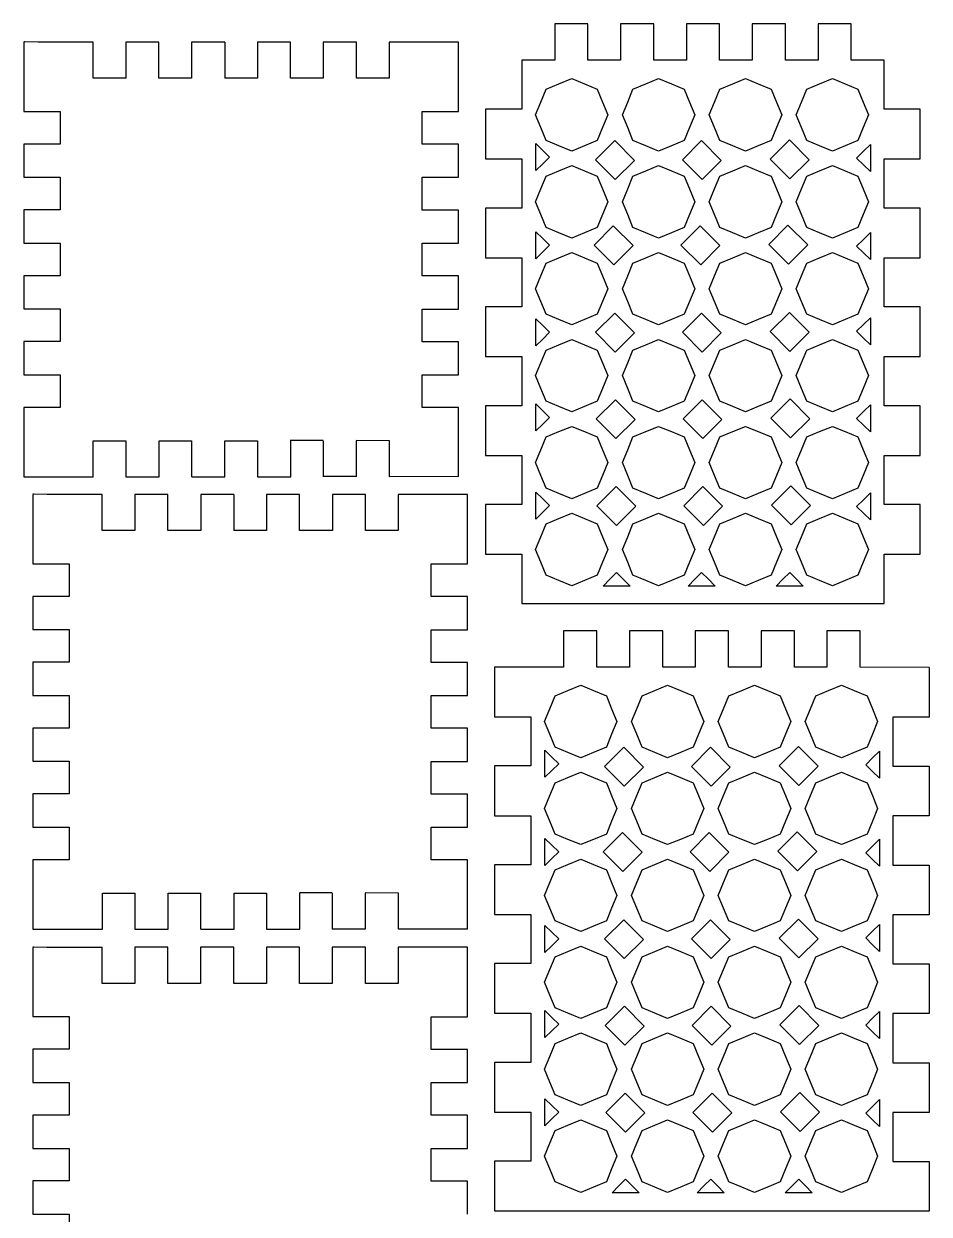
# Model space of a CAD drawing. Extents: x -454 to -135, y -116 to 302.
# Drawn here: x -293.7 to -134.9, y 92.9 to 301.6 of the extents above; entities that cross this region are included whole.
import ezdxf

# ---------------------------------------------------------------- set-up
doc = ezdxf.new("R2010")
doc.units = 0
doc.layers.add('LAYER_1', color=7, linetype='CONTINUOUS')

msp = doc.modelspace()

# ---------------------------------------------------------------- linework, layer by layer
at = {"layer": 'LAYER_1', "color": 5}
for points in [[(-212.743, 286.639), (-212.743, 277.9268), (-206.3676, 277.9268), (-206.3676, 269.3162), (-212.743, 269.3162), (-212.743, 260.604), (-206.3676, 260.604), (-206.3676, 251.9934), (-212.743, 251.9934), (-212.743, 243.2812), (-206.3676, 243.2812), (-206.3676, 234.6706), (-212.743, 234.6706), (-212.743, 225.9584), (-206.3676, 225.9584), (-206.3676, 217.3478), (-212.743, 217.3478), (-212.743, 208.6356), (-206.3676, 208.6356), (-206.3676, 199.9742), (-142.8422, 199.9742), (-142.8422, 208.6356), (-136.4922, 208.6356), (-136.4922, 217.3478), (-142.8422, 217.3478), (-142.8422, 225.9584), (-136.4922, 225.9584), (-136.4922, 234.6706), (-142.8422, 234.6706), (-142.8422, 243.2812), (-136.4922, 243.2812), (-136.4922, 251.9934), (-142.8422, 251.9934), (-142.8422, 260.604), (-136.4922, 260.604), (-136.4922, 269.3162), (-142.8422, 269.3162), (-142.8422, 277.9268), (-136.4922, 277.9268), (-136.4922, 286.639), (-142.8422, 286.639), (-142.8422, 295.275), (-148.608, 295.275), (-148.608, 301.625), (-154.4246, 301.625), (-154.4246, 295.275), (-160.1396, 295.275), (-160.1396, 301.625), (-165.9816, 301.625), (-165.9816, 295.275), (-171.6966, 295.275), (-171.6966, 301.625), (-177.5132, 301.625), (-177.5132, 295.275), (-183.2282, 295.275), (-183.2282, 301.625), (-189.0702, 301.625), (-189.0702, 295.275), (-194.7852, 295.275), (-194.7852, 301.625), (-200.6018, 301.625), (-200.6018, 295.275), (-206.3676, 295.275), (-206.3676, 286.639), (-212.743, 286.639)], [(-293.6875, 298.3826), (-293.6875, 286.2668)], [(-281.5465, 292.0834), (-281.5465, 298.4334)], [(-275.8315, 298.4334), (-275.8315, 292.0834)], [(-270.0149, 298.4334), (-275.8315, 298.4334)], [(-270.0149, 292.0834), (-270.0149, 298.4334)], [(-264.2745, 298.4334), (-264.2745, 292.0834)], [(-258.4579, 298.4334), (-264.2745, 298.4334)], [(-258.4831, 298.4334), (-258.4831, 292.0834)], [(-252.7429, 298.4334), (-252.7429, 292.0834)], [(-246.9263, 298.4334), (-252.7429, 298.4334)], [(-246.9263, 292.0834), (-246.9263, 298.4334)], [(-241.1859, 298.4334), (-241.1859, 292.0834)], [(-235.3693, 298.4334), (-241.1859, 298.4334)], [(-235.3693, 292.0834), (-235.3693, 298.4334)], [(-229.6543, 298.4334), (-229.6543, 292.0834)], [(-217.4877, 298.4334), (-229.6543, 298.4334)], [(-217.4877, 286.2414), (-217.4877, 298.4334)], [(-275.8315, 292.0834), (-281.5465, 292.0834)], [(-264.2745, 292.0834), (-270.0149, 292.0834)], [(-252.7429, 292.0834), (-258.4579, 292.0834)], [(-241.1859, 292.0834), (-246.9263, 292.0834)], [(-229.6543, 292.0834), (-235.3693, 292.0834)], [(-293.6875, 286.2668), (-287.3375, 286.2668)], [(-287.3375, 286.2668), (-287.3375, 280.5518)], [(-223.8377, 286.2414), (-217.4877, 286.2414)], [(-223.8377, 280.5264), (-223.8377, 286.2414)], [(-293.6875, 280.5518), (-293.6875, 274.7352)], [(-287.3375, 280.5518), (-293.6875, 280.5518)], [(-217.4877, 280.5264), (-223.8377, 280.5264)], [(-217.4877, 274.7098), (-217.4877, 280.5264)], [(-293.6875, 274.7352), (-287.3375, 274.7352)], [(-287.3375, 274.7352), (-287.3375, 268.9948)], [(-223.8377, 274.7098), (-217.4877, 274.7098)], [(-223.8377, 268.9694), (-223.8377, 274.7098)], [(-293.6875, 268.9948), (-293.6875, 263.1782)], [(-287.3375, 268.9948), (-293.6875, 268.9948)], [(-217.4877, 268.9694), (-223.8377, 268.9694)], [(-217.4877, 263.1528), (-217.4877, 268.9694)], [(-293.6875, 263.1782), (-287.3375, 263.1782)], [(-287.3375, 263.1782), (-287.3375, 257.4632)], [(-223.8377, 263.1528), (-217.4877, 263.1528)], [(-223.8377, 257.4378), (-223.8377, 263.1528)], [(-293.6875, 257.4632), (-293.6875, 251.6466)], [(-287.3375, 257.4632), (-293.6875, 257.4632)], [(-217.4877, 257.4378), (-223.8377, 257.4378)], [(-217.4877, 251.6212), (-217.4877, 257.4378)], [(-293.6875, 251.6466), (-287.3375, 251.6466)], [(-287.3375, 251.6466), (-287.3375, 245.9062)], [(-223.8377, 251.6212), (-217.4877, 251.6212)], [(-223.8377, 245.8808), (-223.8377, 251.6212)], [(-293.6875, 245.9062), (-293.6875, 240.0896)], [(-287.3375, 245.9062), (-293.6875, 245.9062)], [(-217.4877, 245.8808), (-223.8377, 245.8808)], [(-217.4877, 240.0642), (-217.4877, 245.8808)], [(-293.6875, 240.0896), (-287.3375, 240.0896)], [(-287.3375, 240.0896), (-287.3375, 234.3746)], [(-223.8377, 240.0642), (-217.4877, 240.0642)], [(-223.8377, 234.3492), (-223.8377, 240.0642)], [(-293.6875, 234.3746), (-293.6875, 222.1826)], [(-287.3375, 234.3746), (-293.6875, 234.3746)], [(-217.4877, 234.3492), (-223.8377, 234.3492)], [(-217.4877, 222.2334), (-217.4877, 234.3492)], [(-281.5209, 222.1826), (-281.5209, 228.5326)], [(-281.5209, 228.5326), (-275.8059, 228.5326)], [(-275.8059, 228.5326), (-275.8059, 222.1826)], [(-269.9893, 228.5326), (-264.2489, 228.5326)], [(-269.9893, 222.1826), (-269.9893, 228.5326)], [(-264.2237, 222.1826), (-264.2237, 228.5326)], [(-258.4323, 228.5326), (-252.7173, 228.5326)], [(-258.4323, 222.1826), (-258.4323, 228.5326)], [(-252.6921, 222.1826), (-252.6921, 228.5326)], [(-246.9007, 222.1826), (-246.9007, 228.5326)], [(-241.1351, 222.1826), (-241.1351, 228.5326)], [(-217.4877, 222.2334), (-229.6035, 222.1826), (-229.6035, 228.5326), (-235.4467, 228.5834)], [(-235.4201, 228.5326), (-235.4201, 222.1826)], [(-293.6875, 222.1826), (-281.5209, 222.1826)], [(-275.8059, 222.1826), (-269.9893, 222.1826)], [(-264.2489, 222.1826), (-258.4323, 222.1826)], [(-252.7173, 222.1826), (-246.9007, 222.1826)], [(-292.1, 219.0752), (-292.1, 206.9594)], [(-279.959, 212.776), (-279.959, 219.126)], [(-274.244, 219.126), (-274.244, 212.776)], [(-268.4274, 219.126), (-274.244, 219.126)], [(-268.4274, 212.776), (-268.4274, 219.126)], [(-262.687, 219.126), (-262.687, 212.776)], [(-256.8704, 219.126), (-262.687, 219.126)], [(-256.8956, 219.126), (-256.8956, 212.776)], [(-251.1554, 219.126), (-251.1554, 212.776)], [(-245.3388, 219.126), (-251.1554, 219.126)], [(-245.3388, 212.776), (-245.3388, 219.126)], [(-239.5984, 219.126), (-239.5984, 212.776)], [(-233.7818, 219.126), (-239.5984, 219.126)], [(-233.7818, 212.776), (-233.7818, 219.126)], [(-228.0668, 219.126), (-228.0668, 212.776)], [(-215.9002, 219.126), (-228.0668, 219.126)], [(-215.9002, 206.934), (-215.9002, 219.126)], [(-274.244, 212.776), (-279.959, 212.776)], [(-262.687, 212.776), (-268.4274, 212.776)], [(-251.1554, 212.776), (-256.8704, 212.776)], [(-239.5984, 212.776), (-245.3388, 212.776)], [(-228.0668, 212.776), (-233.7818, 212.776)], [(-292.1, 206.9594), (-285.75, 206.9594)], [(-285.75, 206.9594), (-285.75, 201.2444)], [(-222.2502, 206.934), (-215.9002, 206.934)], [(-222.2502, 201.219), (-222.2502, 206.934)], [(-292.1, 201.2444), (-292.1, 195.4278)], [(-285.75, 201.2444), (-292.1, 201.2444)], [(-215.9002, 201.219), (-222.2502, 201.219)], [(-215.9002, 195.4024), (-215.9002, 201.219)], [(-292.1, 195.4278), (-285.75, 195.4278)], [(-285.75, 195.4278), (-285.75, 189.6874)], [(-222.2502, 195.4024), (-215.9002, 195.4024)], [(-222.2502, 189.662), (-222.2502, 195.4024)], [(-199.042, 195.1806), (-199.042, 188.8306)], [(-193.2254, 195.1806), (-199.042, 195.1806)], [(-193.2254, 188.8306), (-193.2254, 195.1806)], [(-187.5104, 195.1806), (-187.5104, 188.8306)], [(-181.6684, 195.1806), (-187.5104, 195.1806)], [(-181.6684, 188.8306), (-181.6684, 195.1806)], [(-175.9534, 195.1806), (-175.9534, 188.8306)], [(-170.1368, 195.1806), (-175.9534, 195.1806)], [(-170.1368, 188.8306), (-170.1368, 195.1806)], [(-164.4218, 195.1806), (-164.4218, 188.8306)], [(-158.5798, 195.1806), (-164.4218, 195.1806)], [(-158.5798, 188.8306), (-158.5798, 195.1806)], [(-152.8648, 195.1806), (-152.8648, 188.8306)], [(-147.0482, 195.1806), (-152.8648, 195.1806)], [(-147.0482, 188.8306), (-147.0482, 195.1806)], [(-292.1, 189.6874), (-292.1, 183.8708)], [(-285.75, 189.6874), (-292.1, 189.6874)], [(-215.9002, 189.662), (-222.2502, 189.662)], [(-215.9002, 183.8454), (-215.9002, 189.662)], [(-199.042, 188.8306), (-211.1832, 188.8306)], [(-211.1832, 188.8306), (-211.1832, 180.1184)], [(-187.5104, 188.8306), (-193.2254, 188.8306)], [(-175.9534, 188.8306), (-181.6684, 188.8306)], [(-164.4218, 188.8306), (-170.1368, 188.8306)], [(-152.8648, 188.8306), (-158.5798, 188.8306)], [(-134.9324, 188.7798), (-147.0482, 188.8306)], [(-134.9326, 188.7796), (-134.9326, 180.0674)], [(-292.1, 183.8708), (-285.75, 183.8708)], [(-285.75, 183.8708), (-285.75, 178.1558)], [(-222.2502, 183.8454), (-215.9002, 183.8454)], [(-222.2502, 178.1304), (-222.2502, 183.8454)], [(-211.1832, 180.1184), (-204.8078, 180.1184)], [(-204.8078, 180.1184), (-204.8078, 171.5078)], [(-141.308, 180.0674), (-141.308, 171.4568)], [(-134.9326, 180.0674), (-141.308, 180.0674)], [(-292.1, 178.1558), (-292.1, 172.3392)], [(-285.75, 178.1558), (-292.1, 178.1558)], [(-215.9002, 178.1304), (-222.2502, 178.1304)], [(-215.9002, 172.3138), (-215.9002, 178.1304)], [(-292.1, 172.3392), (-285.75, 172.3392)], [(-285.75, 172.3392), (-285.75, 166.5988)], [(-222.2502, 172.3138), (-215.9002, 172.3138)], [(-222.2502, 166.5734), (-222.2502, 172.3138)], [(-211.1832, 171.5078), (-211.1832, 162.7956)], [(-204.8078, 171.5078), (-211.1832, 171.5078)], [(-141.308, 171.4568), (-134.9326, 171.4568)], [(-134.9326, 171.4568), (-134.9326, 162.7446)], [(-292.1, 166.5988), (-292.1, 160.7822)], [(-285.75, 166.5988), (-292.1, 166.5988)], [(-215.9002, 166.5734), (-222.2502, 166.5734)], [(-215.9002, 160.7568), (-215.9002, 166.5734)], [(-211.1832, 162.7956), (-204.8078, 162.7956)], [(-204.8078, 162.7956), (-204.8078, 154.185)], [(-292.1, 160.7822), (-285.75, 160.7822)], [(-285.75, 160.7822), (-285.75, 155.0672)], [(-222.2502, 160.7568), (-215.9002, 160.7568)], [(-222.2502, 155.0418), (-222.2502, 160.7568)], [(-141.308, 162.7446), (-141.308, 154.134)], [(-134.9326, 162.7446), (-141.308, 162.7446)], [(-292.1, 155.0672), (-292.1, 142.8752)], [(-285.75, 155.0672), (-292.1, 155.0672)], [(-215.9002, 155.0418), (-222.2502, 155.0418)], [(-215.9002, 142.926), (-215.9002, 155.0418)], [(-211.1832, 154.185), (-211.1832, 145.4728)], [(-204.8078, 154.185), (-211.1832, 154.185)], [(-141.308, 154.134), (-134.9326, 154.134)], [(-134.9326, 154.134), (-134.9326, 145.4218)], [(-279.9334, 142.8752), (-279.9334, 149.2252)], [(-279.9334, 149.2252), (-274.2184, 149.2252)], [(-274.2184, 149.2252), (-274.2184, 142.8752)], [(-268.4018, 149.2252), (-262.6614, 149.2252)], [(-268.4018, 142.8752), (-268.4018, 149.2252)], [(-262.6362, 142.8752), (-262.6362, 149.2252)], [(-256.8448, 149.2252), (-251.1298, 149.2252)], [(-256.8448, 142.8752), (-256.8448, 149.2252)], [(-251.1046, 142.8752), (-251.1046, 149.2252)], [(-245.3132, 142.8752), (-245.3132, 149.2252)], [(-239.5476, 142.8752), (-239.5476, 149.2252)], [(-215.9002, 142.926), (-228.016, 142.8752), (-228.016, 149.2252), (-233.8592, 149.276)], [(-233.8326, 149.2252), (-233.8326, 142.8752)], [(-211.1832, 145.4728), (-204.8078, 145.4728)], [(-204.8078, 145.4728), (-204.8078, 136.8622)], [(-141.308, 145.4218), (-141.308, 136.8112)], [(-134.9326, 145.4218), (-141.308, 145.4218)], [(-292.1, 142.8752), (-279.9334, 142.8752)], [(-274.2184, 142.8752), (-268.4018, 142.8752)], [(-262.6614, 142.8752), (-256.8448, 142.8752)], [(-251.1298, 142.8752), (-245.3132, 142.8752)], [(-292.1152, 139.677), (-292.1152, 127.5612)], [(-279.9742, 133.3778), (-279.9742, 139.7278)], [(-274.2592, 139.7278), (-274.2592, 133.3778)], [(-268.4426, 139.7278), (-274.2592, 139.7278)], [(-268.4426, 133.3778), (-268.4426, 139.7278)], [(-262.7022, 139.7278), (-262.7022, 133.3778)], [(-256.8856, 139.7278), (-262.7022, 139.7278)], [(-256.9108, 139.7278), (-256.9108, 133.3778)], [(-251.1706, 139.7278), (-251.1706, 133.3778)], [(-245.354, 139.7278), (-251.1706, 139.7278)], [(-245.354, 133.3778), (-245.354, 139.7278)], [(-239.6136, 139.7278), (-239.6136, 133.3778)], [(-233.797, 139.7278), (-239.6136, 139.7278)], [(-233.797, 133.3778), (-233.797, 139.7278)], [(-228.082, 139.7278), (-228.082, 133.3778)], [(-215.9154, 139.7278), (-228.082, 139.7278)], [(-215.9154, 127.5358), (-215.9154, 139.7278)], [(-211.1832, 136.8622), (-211.1832, 128.15)], [(-204.8078, 136.8622), (-211.1832, 136.8622)], [(-141.308, 136.8112), (-134.9326, 136.8112)], [(-134.9326, 136.8112), (-134.9326, 128.099)], [(-274.2592, 133.3778), (-279.9742, 133.3778)], [(-262.7022, 133.3778), (-268.4426, 133.3778)], [(-251.1706, 133.3778), (-256.8856, 133.3778)], [(-239.6136, 133.3778), (-245.354, 133.3778)], [(-228.082, 133.3778), (-233.797, 133.3778)], [(-292.1152, 127.5612), (-285.7652, 127.5612)], [(-285.7652, 127.5612), (-285.7652, 121.8462)], [(-222.2654, 127.5358), (-215.9154, 127.5358)], [(-222.2654, 121.8208), (-222.2654, 127.5358)], [(-211.1832, 128.15), (-204.8078, 128.15)], [(-204.8078, 128.15), (-204.8078, 119.5394)], [(-141.308, 128.099), (-141.308, 119.4884)], [(-134.9326, 128.099), (-141.308, 128.099)], [(-292.1152, 121.8462), (-292.1152, 116.0296)], [(-285.7652, 121.8462), (-292.1152, 121.8462)], [(-215.9154, 121.8208), (-222.2654, 121.8208)], [(-215.9154, 116.0042), (-215.9154, 121.8208)], [(-211.1832, 119.5394), (-211.1832, 110.8272)], [(-204.8078, 119.5394), (-211.1832, 119.5394)], [(-141.308, 119.4884), (-134.9326, 119.4884)], [(-134.9326, 119.4884), (-134.9326, 110.7762)], [(-292.1152, 116.0296), (-285.7652, 116.0296)], [(-285.7652, 116.0296), (-285.7652, 110.2892)], [(-222.2654, 116.0042), (-215.9154, 116.0042)], [(-222.2654, 110.2638), (-222.2654, 116.0042)], [(-211.1832, 110.8272), (-204.8078, 110.8272)], [(-204.8078, 110.8272), (-204.8078, 102.2166)], [(-141.308, 110.7762), (-141.308, 102.1656)], [(-134.9326, 110.7762), (-141.308, 110.7762)], [(-292.1152, 110.2892), (-292.1152, 104.4726)], [(-285.7652, 110.2892), (-292.1152, 110.2892)], [(-215.9154, 110.2638), (-222.2654, 110.2638)], [(-215.9154, 104.4472), (-215.9154, 110.2638)], [(-292.1152, 104.4726), (-285.7652, 104.4726)], [(-285.7652, 104.4726), (-285.7652, 98.7576)], [(-222.2654, 104.4472), (-215.9154, 104.4472)], [(-222.2654, 98.7322), (-222.2654, 104.4472)], [(-211.1832, 102.2166), (-211.1832, 93.5298)], [(-204.8078, 102.2166), (-211.1832, 102.2166)], [(-141.308, 102.1656), (-134.9326, 102.1656)], [(-134.9326, 102.1656), (-134.9326, 93.4788)], [(-292.1152, 98.7576), (-292.1152, 92.941)], [(-285.7652, 98.7576), (-292.1152, 98.7576)], [(-215.9154, 98.7322), (-222.2654, 98.7322)], [(-215.9154, 92.9156), (-215.9154, 98.7322)], [(-292.1152, 92.941), (-285.7652, 92.941)], [(-285.7652, 92.941), (-285.7652, 87.2006)], [(-211.1832, 93.5298), (-134.9324, 93.5298)]]:
    msp.add_lwpolyline(points, dxfattribs=at)
at = {"layer": 'LAYER_1', "color": 250}
for points in [[(-281.5425, 298.4021), (-291.2183, 298.4021), (-293.5175, 298.45), (-293.7091, 298.45)], [(-241.1935, 228.5593), (-246.9758, 228.5593)], [(-235.4112, 222.2315), (-241.1935, 222.2315)], [(-279.955, 219.0947), (-289.6308, 219.0947), (-291.93, 219.1426), (-292.1216, 219.1426)], [(-239.606, 149.2519), (-245.3883, 149.2519)], [(-233.8237, 142.9241), (-239.606, 142.9241)], [(-279.9702, 139.6965), (-289.646, 139.6965), (-291.9452, 139.7444), (-292.1368, 139.7444)]]:
    msp.add_lwpolyline(points, dxfattribs=at)
for points in [[(-197.6292, 292.0122), (-195.3841, 291.0823), (-193.1391, 290.1523), (-192.2091, 287.9073), (-191.2792, 285.6622), (-192.2091, 283.4171), (-193.1391, 281.1721), (-195.3841, 280.2421), (-197.6292, 279.3122), (-199.8743, 280.2421), (-202.1193, 281.1721), (-203.0493, 283.4171), (-203.9792, 285.6622), (-203.0493, 287.9073), (-202.1193, 290.1523), (-199.8743, 291.0823), (-197.6292, 292.0122)], [(-182.3892, 292.0122), (-180.1441, 291.0823), (-177.8991, 290.1523), (-176.9691, 287.9073), (-176.0392, 285.6622), (-176.9691, 283.4171), (-177.8991, 281.1721), (-180.1441, 280.2421), (-182.3892, 279.3122), (-184.6343, 280.2421), (-186.8793, 281.1721), (-187.8093, 283.4171), (-188.7392, 285.6622), (-187.8093, 287.9073), (-186.8793, 290.1523), (-184.6343, 291.0823), (-182.3892, 292.0122)], [(-167.1492, 292.0122), (-164.9041, 291.0823), (-162.6591, 290.1523), (-161.7291, 287.9073), (-160.7992, 285.6622), (-161.7291, 283.4171), (-162.6591, 281.1721), (-164.9041, 280.2421), (-167.1492, 279.3122), (-169.3943, 280.2421), (-171.6393, 281.1721), (-172.5693, 283.4171), (-173.4992, 285.6622), (-172.5693, 287.9073), (-171.6393, 290.1523), (-169.3943, 291.0823), (-167.1492, 292.0122)], [(-151.9092, 292.0122), (-149.6641, 291.0823), (-147.4191, 290.1523), (-146.4891, 287.9073), (-145.5592, 285.6622), (-146.4891, 283.4171), (-147.4191, 281.1721), (-149.6641, 280.2421), (-151.9092, 279.3122), (-154.1543, 280.2421), (-156.3993, 281.1721), (-157.3293, 283.4171), (-158.2592, 285.6622), (-157.3293, 287.9073), (-156.3993, 290.1523), (-154.1543, 291.0823), (-151.9092, 292.0122)], [(-201.4956, 278.2491), (-202.7008, 277.0662), (-203.9061, 275.8832), (-203.9061, 278.2491), (-203.9061, 280.615), (-202.7008, 279.432), (-201.4956, 278.2491)], [(-193.4577, 277.7711), (-190.0901, 281.1387), (-186.6362, 277.6849), (-190.0038, 274.3173), (-193.4577, 277.7711)], [(-178.2207, 277.7711), (-174.8531, 281.1387), (-171.3992, 277.6849), (-174.7668, 274.3173), (-178.2207, 277.7711)], [(-162.8237, 277.8906), (-159.4561, 281.2582), (-156.0022, 277.8044), (-159.3698, 274.4368), (-162.8237, 277.8906)], [(-147.661, 278.0884), (-146.4558, 279.2713), (-145.2505, 280.4543), (-145.2505, 278.0884), (-145.2505, 275.7225), (-146.4558, 276.9055), (-147.661, 278.0884)], [(-197.6292, 276.7722), (-195.3841, 275.8423), (-193.1391, 274.9123), (-192.2091, 272.6673), (-191.2792, 270.4222), (-192.2091, 268.1771), (-193.1391, 265.9321), (-195.3841, 265.0021), (-197.6292, 264.0722), (-199.8743, 265.0021), (-202.1193, 265.9321), (-203.0493, 268.1771), (-203.9792, 270.4222), (-203.0493, 272.6673), (-202.1193, 274.9123), (-199.8743, 275.8423), (-197.6292, 276.7722)], [(-182.3892, 276.7722), (-180.1441, 275.8423), (-177.8991, 274.9123), (-176.9691, 272.6673), (-176.0392, 270.4222), (-176.9691, 268.1771), (-177.8991, 265.9321), (-180.1441, 265.0021), (-182.3892, 264.0722), (-184.6343, 265.0021), (-186.8793, 265.9321), (-187.8093, 268.1771), (-188.7392, 270.4222), (-187.8093, 272.6673), (-186.8793, 274.9123), (-184.6343, 275.8423), (-182.3892, 276.7722)], [(-167.1492, 276.7722), (-164.9041, 275.8423), (-162.6591, 274.9123), (-161.7291, 272.6673), (-160.7992, 270.4222), (-161.7291, 268.1771), (-162.6591, 265.9321), (-164.9041, 265.0021), (-167.1492, 264.0722), (-169.3943, 265.0021), (-171.6393, 265.9321), (-172.5693, 268.1771), (-173.4992, 270.4222), (-172.5693, 272.6673), (-171.6393, 274.9123), (-169.3943, 275.8423), (-167.1492, 276.7722)], [(-151.9092, 276.7722), (-149.6641, 275.8423), (-147.4191, 274.9123), (-146.4891, 272.6673), (-145.5592, 270.4222), (-146.4891, 268.1771), (-147.4191, 265.9321), (-149.6641, 265.0021), (-151.9092, 264.0722), (-154.1543, 265.0021), (-156.3993, 265.9321), (-157.3293, 268.1771), (-158.2592, 270.4222), (-157.3293, 272.6673), (-156.3993, 274.9123), (-154.1543, 275.8423), (-151.9092, 276.7722)], [(-201.4956, 262.8063), (-202.7008, 261.6234), (-203.9061, 260.4404), (-203.9061, 262.8063), (-203.9061, 265.1722), (-202.7008, 263.9892), (-201.4956, 262.8063)], [(-193.6967, 262.8336), (-190.3291, 266.2012), (-186.8752, 262.7474), (-190.2428, 259.3798), (-193.6967, 262.8336)], [(-178.4597, 262.8336), (-175.0921, 266.2012), (-171.6382, 262.7474), (-175.0058, 259.3798), (-178.4597, 262.8336)], [(-163.0627, 262.9531), (-159.6951, 266.3207), (-156.2412, 262.8669), (-159.6088, 259.4993), (-163.0627, 262.9531)], [(-147.661, 262.6456), (-146.4558, 263.8285), (-145.2505, 265.0115), (-145.2505, 262.6456), (-145.2505, 260.2797), (-146.4558, 261.4627), (-147.661, 262.6456)], [(-197.6292, 261.5322), (-195.3841, 260.6023), (-193.1391, 259.6723), (-192.2091, 257.4273), (-191.2792, 255.1822), (-192.2091, 252.9371), (-193.1391, 250.6921), (-195.3841, 249.7621), (-197.6292, 248.8322), (-199.8743, 249.7621), (-202.1193, 250.6921), (-203.0493, 252.9371), (-203.9792, 255.1822), (-203.0493, 257.4273), (-202.1193, 259.6723), (-199.8743, 260.6023), (-197.6292, 261.5322)], [(-182.3892, 261.5322), (-180.1441, 260.6023), (-177.8991, 259.6723), (-176.9691, 257.4273), (-176.0392, 255.1822), (-176.9691, 252.9371), (-177.8991, 250.6921), (-180.1441, 249.7621), (-182.3892, 248.8322), (-184.6343, 249.7621), (-186.8793, 250.6921), (-187.8093, 252.9371), (-188.7392, 255.1822), (-187.8093, 257.4273), (-186.8793, 259.6723), (-184.6343, 260.6023), (-182.3892, 261.5322)], [(-167.1492, 261.5322), (-164.9041, 260.6023), (-162.6591, 259.6723), (-161.7291, 257.4273), (-160.7992, 255.1822), (-161.7291, 252.9371), (-162.6591, 250.6921), (-164.9041, 249.7621), (-167.1492, 248.8322), (-169.3943, 249.7621), (-171.6393, 250.6921), (-172.5693, 252.9371), (-173.4992, 255.1822), (-172.5693, 257.4273), (-171.6393, 259.6723), (-169.3943, 260.6023), (-167.1492, 261.5322)], [(-151.9092, 261.5322), (-149.6641, 260.6023), (-147.4191, 259.6723), (-146.4891, 257.4273), (-145.5592, 255.1822), (-146.4891, 252.9371), (-147.4191, 250.6921), (-149.6641, 249.7621), (-151.9092, 248.8322), (-154.1543, 249.7621), (-156.3993, 250.6921), (-157.3293, 252.9371), (-158.2592, 255.1822), (-157.3293, 257.4273), (-156.3993, 259.6723), (-154.1543, 260.6023), (-151.9092, 261.5322)], [(-193.4577, 247.5376), (-190.0901, 250.9052), (-186.6362, 247.4514), (-190.0038, 244.0838), (-193.4577, 247.5376)], [(-178.2207, 247.5376), (-174.8531, 250.9052), (-171.3992, 247.4514), (-174.7668, 244.0838), (-178.2207, 247.5376)], [(-162.8237, 247.6571), (-159.4561, 251.0247), (-156.0022, 247.5709), (-159.3698, 244.2033), (-162.8237, 247.6571)], [(-201.4956, 247.5398), (-202.7008, 246.3569), (-203.9061, 245.1739), (-203.9061, 247.5398), (-203.9061, 249.9057), (-202.7008, 248.7227), (-201.4956, 247.5398)], [(-147.661, 247.7161), (-146.4558, 248.899), (-145.2505, 250.082), (-145.2505, 247.7161), (-145.2505, 245.3502), (-146.4558, 246.5332), (-147.661, 247.7161)], [(-197.6292, 246.2922), (-195.3841, 245.3623), (-193.1391, 244.4323), (-192.2091, 242.1873), (-191.2792, 239.9422), (-192.2091, 237.6971), (-193.1391, 235.4521), (-195.3841, 234.5221), (-197.6292, 233.5922), (-199.8743, 234.5221), (-202.1193, 235.4521), (-203.0493, 237.6971), (-203.9792, 239.9422), (-203.0493, 242.1873), (-202.1193, 244.4323), (-199.8743, 245.3623), (-197.6292, 246.2922)], [(-182.3892, 246.2922), (-180.1441, 245.3623), (-177.8991, 244.4323), (-176.9691, 242.1873), (-176.0392, 239.9422), (-176.9691, 237.6971), (-177.8991, 235.4521), (-180.1441, 234.5221), (-182.3892, 233.5922), (-184.6343, 234.5221), (-186.8793, 235.4521), (-187.8093, 237.6971), (-188.7392, 239.9422), (-187.8093, 242.1873), (-186.8793, 244.4323), (-184.6343, 245.3623), (-182.3892, 246.2922)], [(-167.1492, 246.2922), (-164.9041, 245.3623), (-162.6591, 244.4323), (-161.7291, 242.1873), (-160.7992, 239.9422), (-161.7291, 237.6971), (-162.6591, 235.4521), (-164.9041, 234.5221), (-167.1492, 233.5922), (-169.3943, 234.5221), (-171.6393, 235.4521), (-172.5693, 237.6971), (-173.4992, 239.9422), (-172.5693, 242.1873), (-171.6393, 244.4323), (-169.3943, 245.3623), (-167.1492, 246.2922)], [(-151.9092, 246.2922), (-149.6641, 245.3623), (-147.4191, 244.4323), (-146.4891, 242.1873), (-145.5592, 239.9422), (-146.4891, 237.6971), (-147.4191, 235.4521), (-149.6641, 234.5221), (-151.9092, 233.5922), (-154.1543, 234.5221), (-156.3993, 235.4521), (-157.3293, 237.6971), (-158.2592, 239.9422), (-157.3293, 242.1873), (-156.3993, 244.4323), (-154.1543, 245.3623), (-151.9092, 246.2922)], [(-162.7042, 232.4806), (-159.3366, 235.8482), (-155.8827, 232.3944), (-159.2503, 229.0268), (-162.7042, 232.4806)], [(-201.4956, 232.6103), (-202.7008, 231.4274), (-203.9061, 230.2444), (-203.9061, 232.6103), (-203.9061, 234.9762), (-202.7008, 233.7932), (-201.4956, 232.6103)], [(-193.3382, 232.3611), (-189.9706, 235.7287), (-186.5167, 232.2749), (-189.8843, 228.9073), (-193.3382, 232.3611)], [(-178.1012, 232.3611), (-174.7336, 235.7287), (-171.2797, 232.2749), (-174.6473, 228.9073), (-178.1012, 232.3611)], [(-147.661, 232.4496), (-146.4558, 233.6325), (-145.2505, 234.8155), (-145.2505, 232.4496), (-145.2505, 230.0837), (-146.4558, 231.2667), (-147.661, 232.4496)], [(-197.6292, 231.0522), (-195.3841, 230.1223), (-193.1391, 229.1923), (-192.2091, 226.9473), (-191.2792, 224.7022), (-192.2091, 222.4571), (-193.1391, 220.2121), (-195.3841, 219.2821), (-197.6292, 218.3522), (-199.8743, 219.2821), (-202.1193, 220.2121), (-203.0493, 222.4571), (-203.9792, 224.7022), (-203.0493, 226.9473), (-202.1193, 229.1923), (-199.8743, 230.1223), (-197.6292, 231.0522)], [(-182.3892, 231.0522), (-180.1441, 230.1223), (-177.8991, 229.1923), (-176.9691, 226.9473), (-176.0392, 224.7022), (-176.9691, 222.4571), (-177.8991, 220.2121), (-180.1441, 219.2821), (-182.3892, 218.3522), (-184.6343, 219.2821), (-186.8793, 220.2121), (-187.8093, 222.4571), (-188.7392, 224.7022), (-187.8093, 226.9473), (-186.8793, 229.1923), (-184.6343, 230.1223), (-182.3892, 231.0522)], [(-167.1492, 231.0522), (-164.9041, 230.1223), (-162.6591, 229.1923), (-161.7291, 226.9473), (-160.7992, 224.7022), (-161.7291, 222.4571), (-162.6591, 220.2121), (-164.9041, 219.2821), (-167.1492, 218.3522), (-169.3943, 219.2821), (-171.6393, 220.2121), (-172.5693, 222.4571), (-173.4992, 224.7022), (-172.5693, 226.9473), (-171.6393, 229.1923), (-169.3943, 230.1223), (-167.1492, 231.0522)], [(-151.9092, 231.0522), (-149.6641, 230.1223), (-147.4191, 229.1923), (-146.4891, 226.9473), (-145.5592, 224.7022), (-146.4891, 222.4571), (-147.4191, 220.2121), (-149.6641, 219.2821), (-151.9092, 218.3522), (-154.1543, 219.2821), (-156.3993, 220.2121), (-157.3293, 222.4571), (-158.2592, 224.7022), (-157.3293, 226.9473), (-156.3993, 229.1923), (-154.1543, 230.1223), (-151.9092, 231.0522)], [(-201.4956, 217.1675), (-202.7008, 215.9846), (-203.9061, 214.8016), (-203.9061, 217.1675), (-203.9061, 219.5334), (-202.7008, 218.3504), (-201.4956, 217.1675)], [(-193.2134, 217.1256), (-189.8458, 220.4932), (-186.3919, 217.0394), (-189.7595, 213.6718), (-193.2134, 217.1256)], [(-177.9764, 217.1256), (-174.6088, 220.4932), (-171.1549, 217.0394), (-174.5225, 213.6718), (-177.9764, 217.1256)], [(-162.5794, 217.2451), (-159.2118, 220.6127), (-155.7579, 217.1589), (-159.1255, 213.7913), (-162.5794, 217.2451)], [(-147.661, 217.0068), (-146.4558, 218.1897), (-145.2505, 219.3727), (-145.2505, 217.0068), (-145.2505, 214.6409), (-146.4558, 215.8239), (-147.661, 217.0068)], [(-197.6292, 215.8122), (-195.3841, 214.8823), (-193.1391, 213.9523), (-192.2091, 211.7073), (-191.2792, 209.4622), (-192.2091, 207.2171), (-193.1391, 204.9721), (-195.3841, 204.0421), (-197.6292, 203.1122), (-199.8743, 204.0421), (-202.1193, 204.9721), (-203.0493, 207.2171), (-203.9792, 209.4622), (-203.0493, 211.7073), (-202.1193, 213.9523), (-199.8743, 214.8823), (-197.6292, 215.8122)], [(-182.3892, 215.8122), (-180.1441, 214.8823), (-177.8991, 213.9523), (-176.9691, 211.7073), (-176.0392, 209.4622), (-176.9691, 207.2171), (-177.8991, 204.9721), (-180.1441, 204.0421), (-182.3892, 203.1122), (-184.6343, 204.0421), (-186.8793, 204.9721), (-187.8093, 207.2171), (-188.7392, 209.4622), (-187.8093, 211.7073), (-186.8793, 213.9523), (-184.6343, 214.8823), (-182.3892, 215.8122)], [(-167.1492, 215.8122), (-164.9041, 214.8823), (-162.6591, 213.9523), (-161.7291, 211.7073), (-160.7992, 209.4622), (-161.7291, 207.2171), (-162.6591, 204.9721), (-164.9041, 204.0421), (-167.1492, 203.1122), (-169.3943, 204.0421), (-171.6393, 204.9721), (-172.5693, 207.2171), (-173.4992, 209.4622), (-172.5693, 211.7073), (-171.6393, 213.9523), (-169.3943, 214.8823), (-167.1492, 215.8122)], [(-151.9092, 215.8122), (-149.6641, 214.8823), (-147.4191, 213.9523), (-146.4891, 211.7073), (-145.5592, 209.4622), (-146.4891, 207.2171), (-147.4191, 204.9721), (-149.6641, 204.0421), (-151.9092, 203.1122), (-154.1543, 204.0421), (-156.3993, 204.9721), (-157.3293, 207.2171), (-158.2592, 209.4622), (-157.3293, 211.7073), (-156.3993, 213.9523), (-154.1543, 214.8823), (-151.9092, 215.8122)], [(-189.7643, 205.4522), (-188.5814, 204.247), (-187.3984, 203.0417), (-189.7643, 203.0417), (-192.1302, 203.0417), (-190.9472, 204.247), (-189.7643, 205.4522)], [(-174.8348, 205.4522), (-173.6519, 204.247), (-172.4689, 203.0417), (-174.8348, 203.0417), (-177.2007, 203.0417), (-176.0177, 204.247), (-174.8348, 205.4522)], [(-159.392, 205.4522), (-158.2091, 204.247), (-157.0261, 203.0417), (-159.392, 203.0417), (-161.7579, 203.0417), (-160.5749, 204.247), (-159.392, 205.4522)], [(-196.0418, 185.6564), (-193.7967, 184.7265), (-191.5517, 183.7965), (-190.6217, 181.5515), (-189.6918, 179.3064), (-190.6217, 177.0613), (-191.5517, 174.8163), (-193.7967, 173.8863), (-196.0418, 172.9564), (-198.2869, 173.8863), (-200.5319, 174.8163), (-201.4619, 177.0613), (-202.3918, 179.3064), (-201.4619, 181.5515), (-200.5319, 183.7965), (-198.2869, 184.7265), (-196.0418, 185.6564)], [(-180.8018, 185.6564), (-178.5567, 184.7265), (-176.3117, 183.7965), (-175.3817, 181.5515), (-174.4518, 179.3064), (-175.3817, 177.0613), (-176.3117, 174.8163), (-178.5567, 173.8863), (-180.8018, 172.9564), (-183.0469, 173.8863), (-185.2919, 174.8163), (-186.2219, 177.0613), (-187.1518, 179.3064), (-186.2219, 181.5515), (-185.2919, 183.7965), (-183.0469, 184.7265), (-180.8018, 185.6564)], [(-165.5618, 185.6564), (-163.3167, 184.7265), (-161.0717, 183.7965), (-160.1417, 181.5515), (-159.2118, 179.3064), (-160.1417, 177.0613), (-161.0717, 174.8163), (-163.3167, 173.8863), (-165.5618, 172.9564), (-167.8069, 173.8863), (-170.0519, 174.8163), (-170.9819, 177.0613), (-171.9118, 179.3064), (-170.9819, 181.5515), (-170.0519, 183.7965), (-167.8069, 184.7265), (-165.5618, 185.6564)], [(-150.3218, 185.6564), (-148.0767, 184.7265), (-145.8317, 183.7965), (-144.9017, 181.5515), (-143.9718, 179.3064), (-144.9017, 177.0613), (-145.8317, 174.8163), (-148.0767, 173.8863), (-150.3218, 172.9564), (-152.5669, 173.8863), (-154.8119, 174.8163), (-155.7419, 177.0613), (-156.6718, 179.3064), (-155.7419, 181.5515), (-154.8119, 183.7965), (-152.5669, 184.7265), (-150.3218, 185.6564)], [(-199.9082, 171.8933), (-201.1134, 170.7104), (-202.3187, 169.5274), (-202.3187, 171.8933), (-202.3187, 174.2592), (-201.1134, 173.0762), (-199.9082, 171.8933)], [(-191.8703, 171.4153), (-188.5027, 174.7829), (-185.0488, 171.3291), (-188.4164, 167.9615), (-191.8703, 171.4153)], [(-176.6333, 171.4153), (-173.2657, 174.7829), (-169.8118, 171.3291), (-173.1794, 167.9615), (-176.6333, 171.4153)], [(-161.2363, 171.5348), (-157.8687, 174.9024), (-154.4148, 171.4486), (-157.7824, 168.081), (-161.2363, 171.5348)], [(-146.0736, 171.7326), (-144.8684, 172.9155), (-143.6631, 174.0985), (-143.6631, 171.7326), (-143.6631, 169.3667), (-144.8684, 170.5497), (-146.0736, 171.7326)], [(-196.0418, 170.4164), (-193.7967, 169.4865), (-191.5517, 168.5565), (-190.6217, 166.3115), (-189.6918, 164.0664), (-190.6217, 161.8213), (-191.5517, 159.5763), (-193.7967, 158.6463), (-196.0418, 157.7164), (-198.2869, 158.6463), (-200.5319, 159.5763), (-201.4619, 161.8213), (-202.3918, 164.0664), (-201.4619, 166.3115), (-200.5319, 168.5565), (-198.2869, 169.4865), (-196.0418, 170.4164)], [(-180.8018, 170.4164), (-178.5567, 169.4865), (-176.3117, 168.5565), (-175.3817, 166.3115), (-174.4518, 164.0664), (-175.3817, 161.8213), (-176.3117, 159.5763), (-178.5567, 158.6463), (-180.8018, 157.7164), (-183.0469, 158.6463), (-185.2919, 159.5763), (-186.2219, 161.8213), (-187.1518, 164.0664), (-186.2219, 166.3115), (-185.2919, 168.5565), (-183.0469, 169.4865), (-180.8018, 170.4164)], [(-165.5618, 170.4164), (-163.3167, 169.4865), (-161.0717, 168.5565), (-160.1417, 166.3115), (-159.2118, 164.0664), (-160.1417, 161.8213), (-161.0717, 159.5763), (-163.3167, 158.6463), (-165.5618, 157.7164), (-167.8069, 158.6463), (-170.0519, 159.5763), (-170.9819, 161.8213), (-171.9118, 164.0664), (-170.9819, 166.3115), (-170.0519, 168.5565), (-167.8069, 169.4865), (-165.5618, 170.4164)], [(-150.3218, 170.4164), (-148.0767, 169.4865), (-145.8317, 168.5565), (-144.9017, 166.3115), (-143.9718, 164.0664), (-144.9017, 161.8213), (-145.8317, 159.5763), (-148.0767, 158.6463), (-150.3218, 157.7164), (-152.5669, 158.6463), (-154.8119, 159.5763), (-155.7419, 161.8213), (-156.6718, 164.0664), (-155.7419, 166.3115), (-154.8119, 168.5565), (-152.5669, 169.4865), (-150.3218, 170.4164)], [(-199.9082, 156.4505), (-201.1134, 155.2676), (-202.3187, 154.0846), (-202.3187, 156.4505), (-202.3187, 158.8164), (-201.1134, 157.6334), (-199.9082, 156.4505)], [(-192.1093, 156.4778), (-188.7417, 159.8454), (-185.2878, 156.3916), (-188.6554, 153.024), (-192.1093, 156.4778)], [(-176.8723, 156.4778), (-173.5047, 159.8454), (-170.0508, 156.3916), (-173.4184, 153.024), (-176.8723, 156.4778)], [(-161.4753, 156.5973), (-158.1077, 159.9649), (-154.6538, 156.5111), (-158.0214, 153.1435), (-161.4753, 156.5973)], [(-146.0736, 156.2898), (-144.8684, 157.4727), (-143.6631, 158.6557), (-143.6631, 156.2898), (-143.6631, 153.9239), (-144.8684, 155.1069), (-146.0736, 156.2898)], [(-196.0418, 155.1764), (-193.7967, 154.2465), (-191.5517, 153.3165), (-190.6217, 151.0715), (-189.6918, 148.8264), (-190.6217, 146.5813), (-191.5517, 144.3363), (-193.7967, 143.4063), (-196.0418, 142.4764), (-198.2869, 143.4063), (-200.5319, 144.3363), (-201.4619, 146.5813), (-202.3918, 148.8264), (-201.4619, 151.0715), (-200.5319, 153.3165), (-198.2869, 154.2465), (-196.0418, 155.1764)], [(-180.8018, 155.1764), (-178.5567, 154.2465), (-176.3117, 153.3165), (-175.3817, 151.0715), (-174.4518, 148.8264), (-175.3817, 146.5813), (-176.3117, 144.3363), (-178.5567, 143.4063), (-180.8018, 142.4764), (-183.0469, 143.4063), (-185.2919, 144.3363), (-186.2219, 146.5813), (-187.1518, 148.8264), (-186.2219, 151.0715), (-185.2919, 153.3165), (-183.0469, 154.2465), (-180.8018, 155.1764)], [(-165.5618, 155.1764), (-163.3167, 154.2465), (-161.0717, 153.3165), (-160.1417, 151.0715), (-159.2118, 148.8264), (-160.1417, 146.5813), (-161.0717, 144.3363), (-163.3167, 143.4063), (-165.5618, 142.4764), (-167.8069, 143.4063), (-170.0519, 144.3363), (-170.9819, 146.5813), (-171.9118, 148.8264), (-170.9819, 151.0715), (-170.0519, 153.3165), (-167.8069, 154.2465), (-165.5618, 155.1764)], [(-150.3218, 155.1764), (-148.0767, 154.2465), (-145.8317, 153.3165), (-144.9017, 151.0715), (-143.9718, 148.8264), (-144.9017, 146.5813), (-145.8317, 144.3363), (-148.0767, 143.4063), (-150.3218, 142.4764), (-152.5669, 143.4063), (-154.8119, 144.3363), (-155.7419, 146.5813), (-156.6718, 148.8264), (-155.7419, 151.0715), (-154.8119, 153.3165), (-152.5669, 154.2465), (-150.3218, 155.1764)], [(-191.8703, 141.1818), (-188.5027, 144.5494), (-185.0488, 141.0956), (-188.4164, 137.728), (-191.8703, 141.1818)], [(-176.6333, 141.1818), (-173.2657, 144.5494), (-169.8118, 141.0956), (-173.1794, 137.728), (-176.6333, 141.1818)], [(-161.2363, 141.3013), (-157.8687, 144.6689), (-154.4148, 141.2151), (-157.7824, 137.8475), (-161.2363, 141.3013)], [(-199.9082, 141.184), (-201.1134, 140.0011), (-202.3187, 138.8181), (-202.3187, 141.184), (-202.3187, 143.5499), (-201.1134, 142.3669), (-199.9082, 141.184)], [(-146.0736, 141.3603), (-144.8684, 142.5432), (-143.6631, 143.7262), (-143.6631, 141.3603), (-143.6631, 138.9944), (-144.8684, 140.1774), (-146.0736, 141.3603)], [(-196.0418, 139.9364), (-193.7967, 139.0065), (-191.5517, 138.0765), (-190.6217, 135.8315), (-189.6918, 133.5864), (-190.6217, 131.3413), (-191.5517, 129.0963), (-193.7967, 128.1663), (-196.0418, 127.2364), (-198.2869, 128.1663), (-200.5319, 129.0963), (-201.4619, 131.3413), (-202.3918, 133.5864), (-201.4619, 135.8315), (-200.5319, 138.0765), (-198.2869, 139.0065), (-196.0418, 139.9364)], [(-180.8018, 139.9364), (-178.5567, 139.0065), (-176.3117, 138.0765), (-175.3817, 135.8315), (-174.4518, 133.5864), (-175.3817, 131.3413), (-176.3117, 129.0963), (-178.5567, 128.1663), (-180.8018, 127.2364), (-183.0469, 128.1663), (-185.2919, 129.0963), (-186.2219, 131.3413), (-187.1518, 133.5864), (-186.2219, 135.8315), (-185.2919, 138.0765), (-183.0469, 139.0065), (-180.8018, 139.9364)], [(-165.5618, 139.9364), (-163.3167, 139.0065), (-161.0717, 138.0765), (-160.1417, 135.8315), (-159.2118, 133.5864), (-160.1417, 131.3413), (-161.0717, 129.0963), (-163.3167, 128.1663), (-165.5618, 127.2364), (-167.8069, 128.1663), (-170.0519, 129.0963), (-170.9819, 131.3413), (-171.9118, 133.5864), (-170.9819, 135.8315), (-170.0519, 138.0765), (-167.8069, 139.0065), (-165.5618, 139.9364)], [(-150.3218, 139.9364), (-148.0767, 139.0065), (-145.8317, 138.0765), (-144.9017, 135.8315), (-143.9718, 133.5864), (-144.9017, 131.3413), (-145.8317, 129.0963), (-148.0767, 128.1663), (-150.3218, 127.2364), (-152.5669, 128.1663), (-154.8119, 129.0963), (-155.7419, 131.3413), (-156.6718, 133.5864), (-155.7419, 135.8315), (-154.8119, 138.0765), (-152.5669, 139.0065), (-150.3218, 139.9364)], [(-161.1168, 126.1248), (-157.7492, 129.4924), (-154.2953, 126.0386), (-157.6629, 122.671), (-161.1168, 126.1248)], [(-199.9082, 126.2545), (-201.1134, 125.0716), (-202.3187, 123.8886), (-202.3187, 126.2545), (-202.3187, 128.6204), (-201.1134, 127.4374), (-199.9082, 126.2545)], [(-191.7508, 126.0053), (-188.3832, 129.3729), (-184.9293, 125.9191), (-188.2969, 122.5515), (-191.7508, 126.0053)], [(-176.5138, 126.0053), (-173.1462, 129.3729), (-169.6923, 125.9191), (-173.0599, 122.5515), (-176.5138, 126.0053)], [(-146.0736, 126.0938), (-144.8684, 127.2767), (-143.6631, 128.4597), (-143.6631, 126.0938), (-143.6631, 123.7279), (-144.8684, 124.9109), (-146.0736, 126.0938)], [(-196.0418, 124.6964), (-193.7967, 123.7665), (-191.5517, 122.8365), (-190.6217, 120.5915), (-189.6918, 118.3464), (-190.6217, 116.1013), (-191.5517, 113.8563), (-193.7967, 112.9263), (-196.0418, 111.9964), (-198.2869, 112.9263), (-200.5319, 113.8563), (-201.4619, 116.1013), (-202.3918, 118.3464), (-201.4619, 120.5915), (-200.5319, 122.8365), (-198.2869, 123.7665), (-196.0418, 124.6964)], [(-180.8018, 124.6964), (-178.5567, 123.7665), (-176.3117, 122.8365), (-175.3817, 120.5915), (-174.4518, 118.3464), (-175.3817, 116.1013), (-176.3117, 113.8563), (-178.5567, 112.9263), (-180.8018, 111.9964), (-183.0469, 112.9263), (-185.2919, 113.8563), (-186.2219, 116.1013), (-187.1518, 118.3464), (-186.2219, 120.5915), (-185.2919, 122.8365), (-183.0469, 123.7665), (-180.8018, 124.6964)], [(-165.5618, 124.6964), (-163.3167, 123.7665), (-161.0717, 122.8365), (-160.1417, 120.5915), (-159.2118, 118.3464), (-160.1417, 116.1013), (-161.0717, 113.8563), (-163.3167, 112.9263), (-165.5618, 111.9964), (-167.8069, 112.9263), (-170.0519, 113.8563), (-170.9819, 116.1013), (-171.9118, 118.3464), (-170.9819, 120.5915), (-170.0519, 122.8365), (-167.8069, 123.7665), (-165.5618, 124.6964)], [(-150.3218, 124.6964), (-148.0767, 123.7665), (-145.8317, 122.8365), (-144.9017, 120.5915), (-143.9718, 118.3464), (-144.9017, 116.1013), (-145.8317, 113.8563), (-148.0767, 112.9263), (-150.3218, 111.9964), (-152.5669, 112.9263), (-154.8119, 113.8563), (-155.7419, 116.1013), (-156.6718, 118.3464), (-155.7419, 120.5915), (-154.8119, 122.8365), (-152.5669, 123.7665), (-150.3218, 124.6964)], [(-199.9082, 110.8117), (-201.1134, 109.6288), (-202.3187, 108.4458), (-202.3187, 110.8117), (-202.3187, 113.1776), (-201.1134, 111.9946), (-199.9082, 110.8117)], [(-191.626, 110.7698), (-188.2584, 114.1374), (-184.8045, 110.6836), (-188.1721, 107.316), (-191.626, 110.7698)], [(-176.389, 110.7698), (-173.0214, 114.1374), (-169.5675, 110.6836), (-172.9351, 107.316), (-176.389, 110.7698)], [(-160.992, 110.8893), (-157.6244, 114.2569), (-154.1705, 110.8031), (-157.5381, 107.4355), (-160.992, 110.8893)], [(-146.0736, 110.651), (-144.8684, 111.8339), (-143.6631, 113.0169), (-143.6631, 110.651), (-143.6631, 108.2851), (-144.8684, 109.4681), (-146.0736, 110.651)], [(-196.0418, 109.4564), (-193.7967, 108.5265), (-191.5517, 107.5965), (-190.6217, 105.3515), (-189.6918, 103.1064), (-190.6217, 100.8613), (-191.5517, 98.6163), (-193.7967, 97.6863), (-196.0418, 96.7564), (-198.2869, 97.6863), (-200.5319, 98.6163), (-201.4619, 100.8613), (-202.3918, 103.1064), (-201.4619, 105.3515), (-200.5319, 107.5965), (-198.2869, 108.5265), (-196.0418, 109.4564)], [(-180.8018, 109.4564), (-178.5567, 108.5265), (-176.3117, 107.5965), (-175.3817, 105.3515), (-174.4518, 103.1064), (-175.3817, 100.8613), (-176.3117, 98.6163), (-178.5567, 97.6863), (-180.8018, 96.7564), (-183.0469, 97.6863), (-185.2919, 98.6163), (-186.2219, 100.8613), (-187.1518, 103.1064), (-186.2219, 105.3515), (-185.2919, 107.5965), (-183.0469, 108.5265), (-180.8018, 109.4564)], [(-165.5618, 109.4564), (-163.3167, 108.5265), (-161.0717, 107.5965), (-160.1417, 105.3515), (-159.2118, 103.1064), (-160.1417, 100.8613), (-161.0717, 98.6163), (-163.3167, 97.6863), (-165.5618, 96.7564), (-167.8069, 97.6863), (-170.0519, 98.6163), (-170.9819, 100.8613), (-171.9118, 103.1064), (-170.9819, 105.3515), (-170.0519, 107.5965), (-167.8069, 108.5265), (-165.5618, 109.4564)], [(-150.3218, 109.4564), (-148.0767, 108.5265), (-145.8317, 107.5965), (-144.9017, 105.3515), (-143.9718, 103.1064), (-144.9017, 100.8613), (-145.8317, 98.6163), (-148.0767, 97.6863), (-150.3218, 96.7564), (-152.5669, 97.6863), (-154.8119, 98.6163), (-155.7419, 100.8613), (-156.6718, 103.1064), (-155.7419, 105.3515), (-154.8119, 107.5965), (-152.5669, 108.5265), (-150.3218, 109.4564)], [(-188.1769, 99.0964), (-186.994, 97.8912), (-185.811, 96.6859), (-188.1769, 96.6859), (-190.5428, 96.6859), (-189.3598, 97.8912), (-188.1769, 99.0964)], [(-173.2474, 99.0964), (-172.0645, 97.8912), (-170.8815, 96.6859), (-173.2474, 96.6859), (-175.6133, 96.6859), (-174.4303, 97.8912), (-173.2474, 99.0964)], [(-157.8046, 99.0964), (-156.6217, 97.8912), (-155.4387, 96.6859), (-157.8046, 96.6859), (-160.1705, 96.6859), (-158.9875, 97.8912), (-157.8046, 99.0964)]]:
    msp.add_lwpolyline(points, close=True, dxfattribs=at)

doc.saveas('drawing.dxf')
